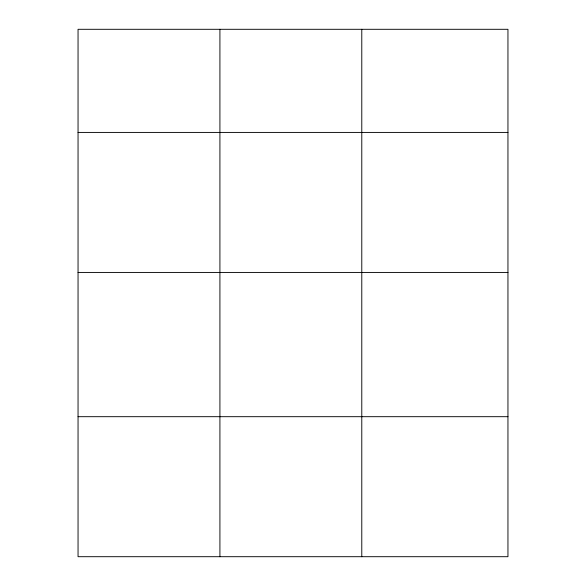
<?xml version="1.0" encoding="UTF-8"?>
<svg xmlns="http://www.w3.org/2000/svg" width="586" height="586" viewBox="0 0 586 586"><rect width="100%" height="100%" fill="white"/><g stroke="black" fill="none" stroke-linecap="round" stroke-linejoin="round"><path stroke-width="0.88" d="M507.952 272.431L507.952 29.3L78.048 29.3L78.048 556.7L507.952 556.7L507.952 272.431L78.048 272.431M78.048 132.421L507.952 132.421M78.048 416.69L507.952 416.69M361.782 29.3L361.782 556.7M219.918 29.3L219.918 556.7"/></g></svg>
